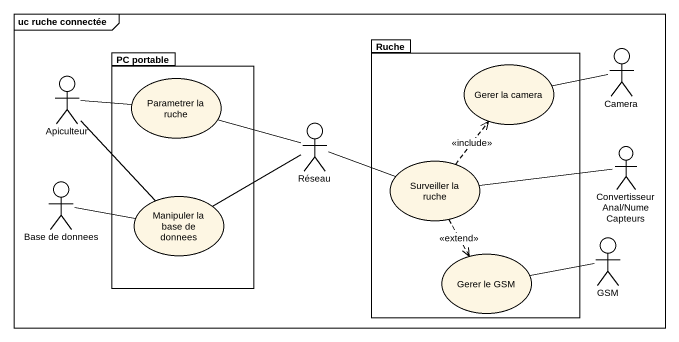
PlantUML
@startuml
mainframe uc ruche connectée
package Ruche {
  usecase "Gerer la camera" as Gerer_la_camera
  usecase "Surveiller la ruche" as Surveiller_la_ruche
  usecase "Gerer le GSM" as Gerer_le_GSM
}
actor Apiculteur
package "PC portable" as PC_portable {
  usecase "Parametrer la ruche" as Parametrer_la_ruche
  usecase "Manipuler la base de donnees" as Manipuler_la_base_de_donnees
}
actor Camera
actor Réseau
actor "Convertisseur Anal/Nume Capteurs" as Convertisseur_Anal_Nume
actor "Base de donnees" as Base_de_donnees
actor GSM
Apiculteur -right- Parametrer_la_ruche
Apiculteur -- Manipuler_la_base_de_donnees
Camera -left- Gerer_la_camera
Réseau -left- Parametrer_la_ruche
Réseau -right- Surveiller_la_ruche
Surveiller_la_ruche .up.> Gerer_la_camera : <<include>>
Surveiller_la_ruche -right- Convertisseur_Anal_Nume
Surveiller_la_ruche ..> Gerer_le_GSM : <<extend>>
Base_de_donnees -right- Manipuler_la_base_de_donnees
Manipuler_la_base_de_donnees -right- Réseau
GSM -left- Gerer_le_GSM
@enduml
